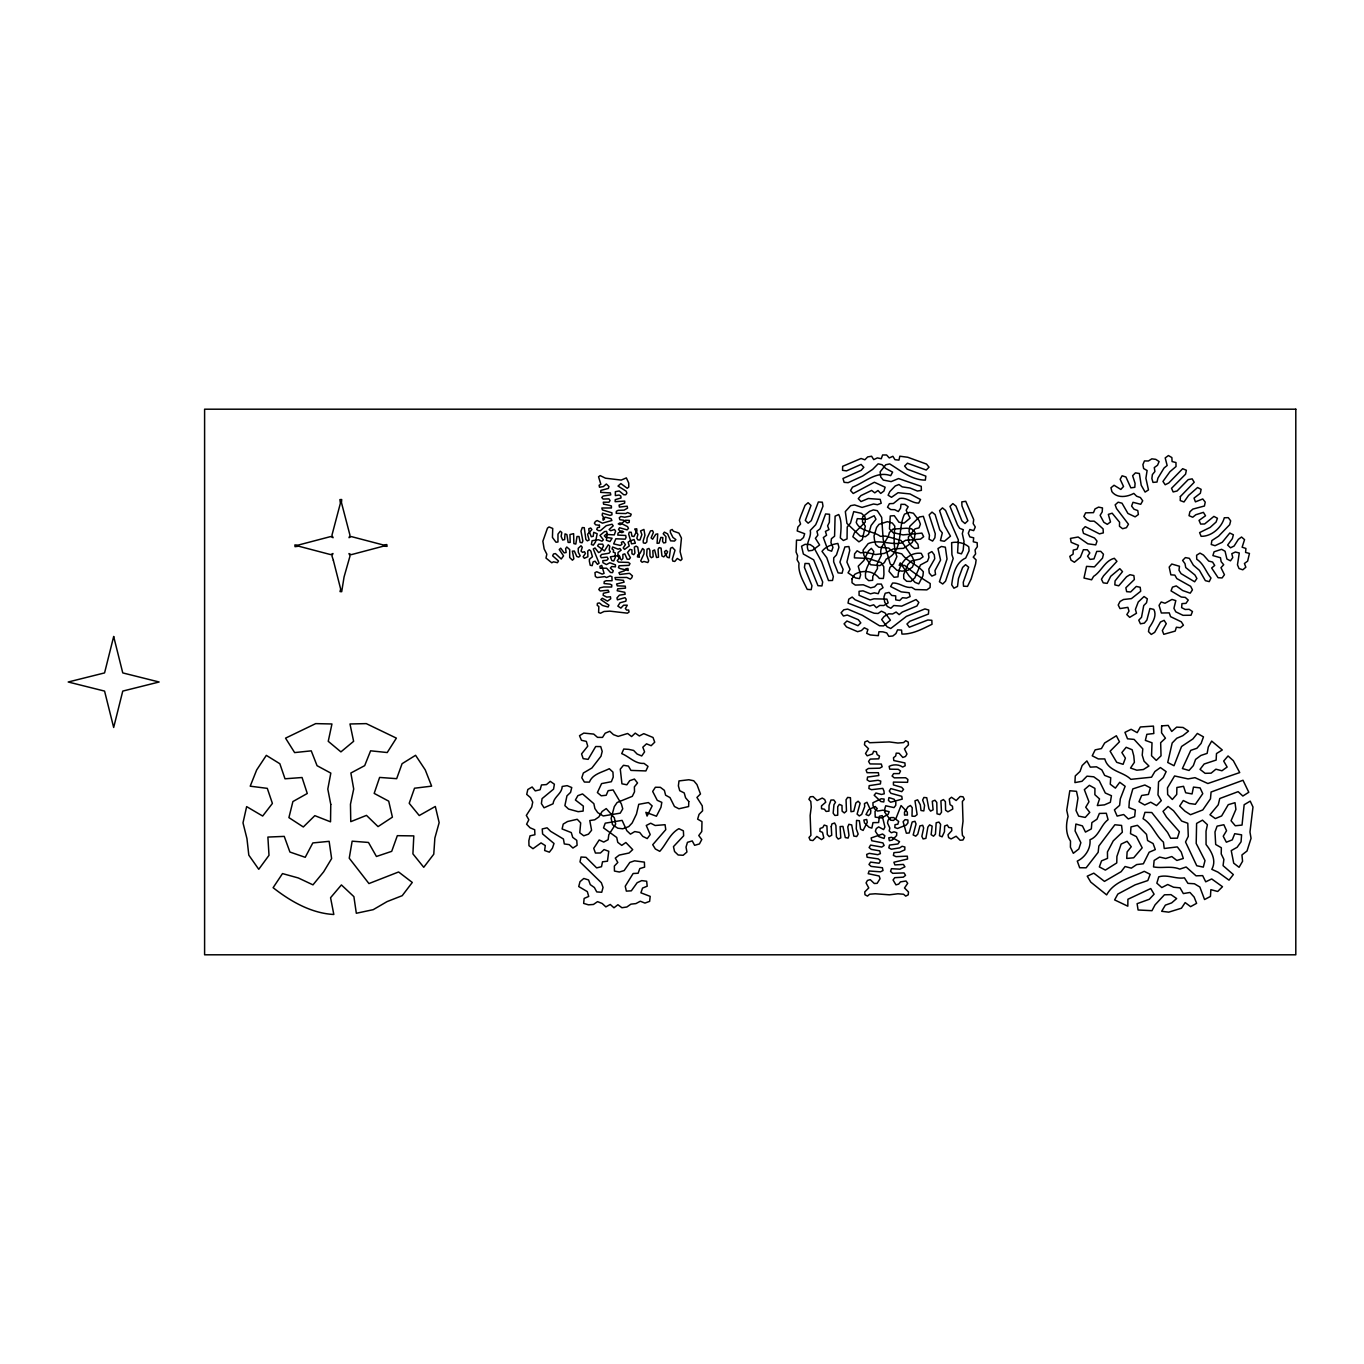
<?xml version="1.0" encoding="UTF-8"?>
<svg xmlns="http://www.w3.org/2000/svg" width="1364" height="1364" viewBox="0 0 1364 1364"><rect width="100%" height="100%" fill="white"/><g stroke="black" fill="none" stroke-linecap="round" stroke-linejoin="round"><path stroke-width="1.5" d="M599.444 525.293L599.444 527.288L597.466 527.612L596.733 529.471L598.387 530.613L600.382 530.681L606.264 525.686L612.061 524.236L613.22 525.856L609.111 529.522L610.697 530.749L614.465 529.488L615.607 531.125L614.277 534.893L605.804 534.432L604.354 535.864L605.787 537.297L612.095 538.251L609.981 541.542L606.383 540.297L607.133 533.307L606.554 531.38L604.576 531.585L599.972 535.37L603.365 539.752L601.967 541.184L598.489 539.752L592.112 540.69L591.396 544.492L593.289 545.174L595.522 541.934L597.159 533.716L593.715 532.318L593.238 536.274L591.294 536.734L588.924 530.749L588.822 528.738L590.68 528.004L591.908 529.59L587.543 534.262L589.163 539.991L587.355 540.843L585.872 539.496L584.269 527.697L582.275 527.578L580.996 531.142L582.871 540.928L582.104 542.77L580.126 542.395L579.001 536.512L577.006 536.495L575.83 544.048L573.869 543.622L573.613 533.665L569.964 534.535L570.152 542.429L568.14 542.412L566.895 534.586L565.02 533.887L564.628 539.564L562.684 540.042L561.133 536.41L561.798 532.471L560.263 531.193L557.978 534.125L557.961 542.002L555.983 542.224L552.437 537.416L552.727 528.448L549.027 526.93L547.458 528.158L542.872 541.235L544.151 548.908L546.828 554.193L545.992 558.064L551.772 562.769L553.528 561.815L557.433 562.684L558.49 560.979L552.659 555.83L553.477 554.006L555.421 553.562L561.218 559.001L563.554 555.881L559.24 549.556L560.689 548.175L564.167 552.863L566.145 552.539L565.634 548.652L566.793 547.015L569.709 549.59L569.692 557.484L572.437 560.195L573.869 558.814L572.369 551.158L574.363 551.056L576.819 556.495L578.711 557.16L580.194 555.813L578.319 552.301L578.217 548.345L580.979 545.753L582.258 547.288L581.064 551.073L582.564 552.403L584.44 551.704L585.446 553.426L583.144 556.683L584.321 558.302L587.867 556.734L587.748 551.022L589.299 549.76L590.834 551.039L592.419 556.768L589.367 559.342L589.384 561.337L590.22 565.259L592.181 565.668L593.152 561.832L595.062 561.201L597.466 564.355L599.069 563.162L593.289 548.925L595.028 547.936L598.591 552.573L600.365 551.67L603.519 545.941L602.615 544.151L598.643 544.185L597.62 545.907L604.423 550.954L608.259 544.799L609.759 546.112L609.162 549.948L610.288 551.602L609.06 553.187L601.626 554.449L600.331 555.966L601.268 557.74L607.168 557.109L608.173 558.848L606.809 560.297L602.837 560.655L602.922 562.65L606.434 564.577L609.793 562.752L615.42 564.832L615.437 566.844L611.652 566.554L610.373 568.072L613.271 570.749L612.521 572.607L610.526 572.505L606.588 568.191L600.194 568.259L599.921 566.282L601.729 565.412L604.082 573.374L602.223 574.108L596.767 571.772L594.96 572.624L595.369 576.495L597.057 577.586L604.729 576.631L606.52 577.518L610.117 575.949L611.942 576.75L612.061 580.74L606.11 580.757L604.252 581.524L604.082 583.519L610.015 584.15L611.805 585.02L611.669 587.014L603.775 586.98L599.87 587.85L598.813 589.538L600.194 590.987L608.122 590.22L608.992 592.01L603.382 593.289L603.161 595.284L606.741 597.091L610.441 596.767L610.731 598.745L607.543 601.132L602.291 598.25L600.859 599.631L608.924 605.156L608.122 606.997L602.462 605.463L599.376 602.922L597.415 603.348L597.21 605.343L598.83 606.503L598.608 612.487L600.467 613.237L604.03 611.481L609.827 611.123L627.44 613.169L629.06 611.993L628.634 610.032L626.639 610.1L625.377 608.549L627.287 605.173L623.621 605.207L620.893 608.105L617.858 606.128L620.023 602.769L625.82 601.217L626.212 599.256L624.985 597.671L617.432 599.836L616.954 597.892L619.392 595.181L625.155 594.261L624.78 592.3L617.193 590.748L617.739 588.822L625.513 588.14L625.275 586.145L617.278 585.855L616.596 583.98L624.115 582.206L623.416 580.348L615.539 579.478L614.994 577.552L626.758 577.449L630.321 579.103L631.788 577.739L632.419 575.847L629.52 573.323L619.785 574.466L618.932 572.658L624.422 570.8L625.957 568.754L627.969 568.464L628.241 570.493L620.245 568.6L618.472 567.68L619.086 565.77L629.043 565.361L629.998 563.605L628.395 562.411L618.523 562.104L617.227 560.587L620.074 557.245L619.171 555.472L610.39 556.802L611.822 560.536L613.766 561.013L615.352 557.33L615.147 552.812L613.271 552.147L613.612 550.169L612.044 548.908L612.641 546.998L618.062 549.163L619.955 548.55L621.149 550.169L618.131 552.403L617.892 554.398L618.284 556.921L621.541 559.956L622.888 558.473L622.888 554.483L624.797 553.852L627.184 559.24L629.179 559.291L630.407 557.723L627.508 552.522L629.998 549.402L631.941 549.828L631.958 553.818L633.766 554.671L634.925 553.034L634.328 547.152L636.05 546.129L637.755 547.169L639.426 557.245L637.431 556.87L637.823 554.875L639.955 553.46L642.597 548.481L644.098 549.811L643.996 553.801L640.705 560.86L642.137 562.258L643.979 561.457L647.815 562.548L648.684 560.74L646.689 555.114L647.048 549.146L648.923 548.447L649.878 550.221L650.014 556.205L651.361 557.688L653.151 556.785L652.81 550.8L654.618 549.931L656.544 557.518L658.505 557.16L658.079 549.317L659.136 547.629L661.08 548.123L661.949 556.035L663.757 556.887L666.843 553.562L667.627 551.721L666.161 550.374L664.558 551.567L665.035 553.511L667.337 557.296L669.264 557.808L670.577 548.209L672.384 547.373L675.027 550.203L672.333 559.138L672.793 561.081L674.771 561.457L677.311 558.456L680.653 560.536L682.068 559.104L680.107 551.687L681.454 538.098L678.931 533.119L673.304 531.125L672.179 529.471L670.355 530.306L670.355 532.301L672.946 537.45L675.862 539.581L674.515 541.065L670.611 540.843L667.576 533.87L664.37 532.148L663.211 533.784L665.939 536.7L665.683 542.531L663.722 542.957L662.563 541.32L662.853 537.569L660.858 537.433L659.068 543.145L657.073 543.315L657.738 533.887L655.777 534.245L652.623 539.206L651.105 537.893L653.407 532.386L652.486 530.613L650.509 530.886L647.133 538.064L646.809 542.002L645.325 543.332L643.365 542.889L643.16 540.911L644.95 535.251L643.927 529.437L640.551 530.954L641.898 534.62L639.938 540.008L637.943 539.922L636.835 538.269L637.892 534.415L634.703 529.027L636.732 528.789L636.937 530.818L633.919 536.529L631.941 536.171L631.242 532.267L629.23 532.216L628.685 534.142L631.532 543.827L635.351 543.179L634.055 539.547L629.759 541.065L628.088 542.156L629.247 545.975L624.61 549.402L623.212 547.97L625.411 544.645L623.195 541.542L621.37 542.378L621.967 544.287L620.33 545.447L613.681 543.895L615.863 538.78L625.155 539.172L626.093 537.399L625.65 535.455L617.773 535.114L618.028 533.119L621.848 530.869L623.587 531.858L621.762 532.676L618.523 529.471L619.563 527.766L627.099 529.863L628.463 528.38L627.559 526.606L620.023 522.872L618.301 523.878L620.126 524.68L625.513 520.23L629.35 520.383L629.179 522.361L627.269 522.958L623.706 520.213L619.87 519.718L619.273 517.808L620.791 516.513L624.695 517.212L630.509 516.052L631.208 514.194L627.593 512.54L625.871 513.546L616.204 513.29L616.358 511.295L618.131 510.358L624.098 510.119L627.559 508.141L627.15 506.197L619.409 507.084L619.068 505.106L624.695 503.111L624.712 501.099L615.13 501.662L615.249 499.667L621.012 497.962L620.791 495.967L619.034 495.03L615.369 495.592L615.352 491.688L619.256 490.955L623.808 494.791L625.803 494.774L626.894 493.103L626.195 491.228L618.028 486.044L620.876 483.572L627.235 488.295L628.77 487.016L628.719 483.009L626.366 477.912L621.2 480.077L605.497 478.201L600.16 475.61L598.557 476.786L600.842 484.254L599.12 485.277L599.495 487.238L603.382 486.59L606.349 483.998L608.975 486.539L608.361 488.431L600.893 490.392L600.689 492.387L610.373 492.898L610.765 494.859L603.144 496.036L601.797 497.519L603.093 499.053L608.958 498.883L610.083 500.537L609.009 502.225L603.297 502.191L603.587 504.168A70.348 70.348 0 0 1 609.469 505.396L611.379 505.976L611.43 507.971L601.831 508.005L602.394 509.914L611.924 512.796L611.942 514.791L610.032 515.387L602.513 513.188L602.155 515.166L604.627 518.866L603.127 520.196L602.956 518.201L605.309 517.195L611.055 518.678L611.89 520.502L602.445 523.162L597.193 520.537L595.42 521.491L594.397 523.213L595.608 524.799L599.444 525.293M831.239 826.669L831.716 835.211L829.227 836.609L827.3 834.512L826.925 825.97L824.214 825.067L822.782 827.539L820.071 828.46L819.849 831.29L822.492 832.347L823.822 837.888L821.52 839.593L816.848 836.422L812.944 840.565L810.131 840.122L809.005 837.496L810.898 835.365L810.148 815.553L811.239 807.096L810.796 801.435L808.92 799.287L810.267 796.764L813.115 796.576L817.138 800.532L822.27 798.059L824.708 799.543L825.749 802.202L821.469 805.902L821.554 808.767L824.368 809.176L826.107 811.444L828.954 811.137L829.056 805.442L830.949 800.054L833.796 799.969L835.501 802.271L833.967 804.675L833.165 813.183L834.87 815.467L837.718 815.212L837.718 806.721L839.354 804.368L841.98 805.476L842.117 811.154L844.333 812.944L846.481 811.068L846.055 799.816L847.624 797.428L850.454 797.718L850.966 811.699L853.796 811.273L855.859 802.987L858.109 801.231L860.138 803.243L857.104 814.103L859.303 815.945L861.707 814.41L864.725 806.448L864.452 803.601L866.993 802.288L870.829 810.676L870.556 813.524L868.629 815.621L865.987 814.547L868.612 809.722L875.211 806.516L877.223 808.528L875.023 811.461L875.228 817.121L881.536 817.957L888.1 814.376L889.158 811.699L882.968 810.165L877.564 811.068L874.631 808.869L873.011 805.595L872.943 802.731L881.263 798.741L884.145 799.065L883.787 801.947L880.905 801.555L874.171 795.246L875.927 793.013L881.451 794.462L884.23 793.814L883.957 790.967L882.764 788.375L871.494 789.705L868.902 788.511L869.175 785.664L880.428 783.925L880.752 781.095L878.024 780.276L869.533 781.367L867.112 779.867L867.572 777.054L878.825 775.519L878.382 772.706L867.078 772.706L866.055 770.046L868.425 768.461L879.661 768.188L882.15 766.79L881.314 764.062L870.01 763.925L868.578 761.453L870.198 759.1L878.757 758.827L879.524 756.082L877.103 754.565L876.404 751.786L873.591 751.257L872.585 753.917L867.197 755.809L865.526 753.508L868.51 748.683L864.452 744.744L864.844 741.914L867.487 740.84L869.635 742.732L889.447 741.948L897.904 743.039L903.565 742.596L905.713 740.703L908.236 742.05L908.424 744.897L904.468 748.921L906.992 754.036L905.508 756.474L902.832 757.463L899.081 753.269L896.216 753.15L895.705 755.963L893.454 757.719L893.829 760.549L904.895 762.919L905.167 765.767L902.644 767.062C898.893 764.317 893.232 764.164 889.14 766.363L889.72 769.16L898.228 769.33L900.53 771.018L899.268 773.576L893.608 773.61L892.09 776.031L894.29 777.855L905.628 777.753L907.895 779.475L907.554 782.322L893.42 782.083L893.437 784.931L901.638 787.284L903.548 789.415L901.757 791.632L890.811 788.58L889.277 790.984L890.931 793.302L901.774 796.32L902.201 799.134L890.607 802.254L888.424 800.412L888.953 797.616L894.187 799.253L895.875 802.492L895.739 805.34L894 807.607L885.73 805.766L884.878 808.477L884.639 812.126L890.607 820.19L893.522 820.446L896.182 817.923L901.058 805.544L907.316 812.143L907.418 815.041L904.52 815.092L904.485 812.194L907.947 806.874L910.436 805.476L912.226 807.71L912.005 816.183L914.852 816.32L917.137 814.598L914.971 800.821L917.631 799.816L920.308 804.862L921.007 810.489L923.82 810.915L924.57 805.323L922.627 800.02L923.905 797.463L926.753 797.718L928.901 808.818L930.589 811.12L933.112 809.79L932.294 801.282L934.954 800.242L936.778 802.441L937.034 813.831L939.796 814.547L941.501 812.262L940.904 800.89L943.428 799.577L945.388 801.64L945.593 810.199L947.929 811.819L952.771 809.04L952.447 806.192L950.06 804.624L949.276 799.065L951.492 797.258L956.147 800.498L960.171 796.508L963.018 796.747L964.297 799.287L962.387 801.418L963.018 821.247L961.978 829.721L962.404 835.365L964.297 837.513L962.95 840.036L960.103 840.224L956.13 836.234L951.1 838.945L948.611 837.581L947.997 834.785L951.816 830.642L951.595 827.795L948.747 827.471L947.298 825.015L944.621 826.004L944.468 831.699L942.098 836.831L939.455 835.723L940.614 824.385L938.944 822.083L936.181 822.765L935.448 834.103L933.522 836.2L931.135 834.649L932.158 826.141L929.6 824.862L927.878 827.13L925.9 838.349L923.104 838.928L921.859 836.354L923.65 827.999L922.712 825.305L919.916 825.885L917.767 834.154L915.738 836.166L913.164 834.938L916.045 823.941L914.954 821.298L912.175 821.981L909.208 832.944L906.361 833.216L903.104 821.708L905.099 819.662L907.93 820.037L907.947 822.884L906.156 825.101L897.512 828.477L894.818 827.539L895.023 824.691L897.836 824.197L898.688 821.469L893.642 817.565L890.709 817.582L888.117 820.173L887.521 823.004L889.84 828.136L889.175 830.898L891.357 832.756L894.051 831.835L896.779 832.688L896.625 835.535L892.192 840.071L889.345 840.684L888.765 837.837L891.613 837.291L899.558 841.69L897.887 843.992L889.533 845.066L888.834 847.845L891.34 849.226L899.729 847.879L902.098 846.277L904.861 847.01L904.809 849.857L899.66 852.159L893.966 852.619L893.403 855.416L895.995 856.643L907.316 856.166L907.554 859.013L893.897 862.236L894.886 864.912L903.394 864.418L904.946 866.805L899.95 869.158L891.442 868.697L890.556 871.408L892.67 873.318L904.076 872.926L905.526 875.381L903.309 877.171L894.767 877.683L893.062 879.968L895.943 884.844L898.688 884.111L900.462 881.877L906.003 880.991L907.691 883.292L904.503 887.981L908.492 891.971L908.236 894.818L905.713 896.131L903.565 894.238L897.904 893.778L889.447 894.818L875.296 893.778L869.635 894.204L867.487 896.097L864.964 894.75L864.759 891.903L868.749 887.93L866.055 882.9L867.47 880.428L870.215 879.644L874.307 883.497L877.154 883.343L880.036 878.723L879.166 876.012L868.203 873.693L869.107 870.982L880.479 871.818L883.019 870.522L882.406 867.743L871.085 866.396L868.987 864.469L870.573 862.099L879.047 863.242L880.547 860.803L878.399 858.928L867.112 857.24L866.669 854.427L869.294 853.335L877.751 854.682L880.394 853.625L879.729 850.863L871.289 849.38L869.107 847.556L870.556 845.1L881.741 847.061L884.128 845.492L882.917 842.901L871.749 840.736L871.153 837.939L882.542 834.001L884.81 835.74L884.025 838.485L878.876 836.644L875.364 831.239L876.319 828.545L878.655 826.908L883.599 829.585L884.912 827.044L882.184 815.621L879.422 816.252L878.621 822.543L872.977 822.628L871.852 828.084L869.107 827.3L864.503 822.918L863.855 820.088L866.686 819.474L867.282 822.322L863.088 830.437L860.548 829.142L859.371 820.736L856.541 820.378L856.268 828.818L858.178 834.103L856.66 836.524L853.83 836.081L851.682 824.93L848.902 824.299L847.777 826.908L848.988 835.382L848.084 838.093L845.288 837.564L842.935 826.413L840.088 826.567L840.787 837.854L838.195 839.048L836.405 836.831L835.91 825.527L834.615 822.986L831.921 823.907L831.239 826.669M852.04 578.796L852.023 582.803L855.313 585.088L863.276 584.798L870.658 587.833L874.546 586.878L877.359 584.031L881.332 584.099L883.019 587.713L879.712 589.964L878.246 593.681L874.324 592.846L870.454 593.834L863.037 590.851L859.064 591.311L859.081 595.318L870.13 599.955L873.966 598.83L886.907 599.12L888.152 602.905L883.753 605.531L879.746 605.446L876.455 607.713L873.693 604.815L869.857 605.957L855.109 599.768L852.176 597.057L848.783 599.171L848.033 603.093L874.119 613.22L878.109 613.476L881.4 611.174L885.014 612.896L890.419 620.177L883.497 625.906L879.49 625.752L862.406 615.334L847.675 609.077L843.753 609.81L841.077 612.794L843.429 616.017L847.3 615.045L858.348 619.733L860.803 622.888L857.956 625.701L846.925 621.012L844.077 623.825L846.567 626.963L857.598 631.685L861.434 630.56L864.299 627.781L867.896 629.52L866.72 633.339L870.351 634.993L878.297 635.675L878.928 631.72L882.917 631.856L886.753 632.947L888.834 636.357L892.806 635.999L895.943 633.527L897.563 629.878L901.553 630.083L901.928 634.055C912.686 634.362 922.541 628.855 932.004 624.286L931.834 620.296L927.844 620.006L909.311 627.218L906.958 623.996L909.873 621.251L928.441 614.039L928.748 610.049L924.911 608.924L906.429 616.375L890.743 628.497L887.094 626.809L881.673 619.546L884.196 616.443L888.595 613.817L892.602 613.971L896.097 612.044L899.149 614.635L902.235 612.095L916.949 605.974L918.842 602.445L916.062 599.563L901.689 606.128L893.761 605.531L890.845 608.259L887.282 606.451L884.673 602.053L883.94 597.006L885.219 593.238L889.106 592.419L891.715 595.454L895.688 595.88L895.739 599.87L899.677 600.518L902.491 597.705L906.463 598.131L910.129 596.562L909.106 592.743L901.178 591.874L890.624 586.537L892.567 583.042C899.507 582.513 904.69 588.327 911.766 587.373L915.142 589.538L926.855 589.879L930.095 587.526L930.214 583.519C921.297 578.08 912.618 572.096 904.605 565.412L899.183 565.344L900.257 562.855L909.038 575.898L915.039 582.377L918.756 583.86L922.951 575.761L923.343 571.755C917.375 564.543 907.367 561.9 901.757 553.869L892.329 551.448L888.748 548.072L878.757 547.203L875.722 544.662L874.46 539.82L874.017 535.95L876.592 527.442L878.996 524.339L887.401 521.662L892.312 523.043L894.818 526.129C894.085 536.563 893.13 546.487 896.881 556.614L893.625 563.997L889.925 567.458L888.987 571.346L894.051 577.279L898.006 576.836C898.365 564.594 907.947 551.738 921.212 553.324L923.07 556.836L919.813 559.104L911.152 561.03L907.81 564.645L903.684 574.534L903.735 578.558L906.685 581.286L910.811 581.456L914.818 577.876L920.444 564.986L927.486 561.218L928.952 557.484L928.373 553.528L931.868 551.585L934.255 554.79L934.749 558.763L928.833 569.078L929.259 573.051L931.868 576.085L935.551 574.534L934.971 570.578L940.563 560.11L937.989 548.533L941.416 546.47L945.354 547.203L947.025 559.018L939.421 581.729L942.712 583.997L945.542 581.166L953.197 558.473L951.919 554.688L951.629 542.684C957.392 541.389 964.246 542.991 968.764 546.793L969.105 550.783L965.695 558.047C955.653 562.292 952.771 575.199 951.714 584.832L953.913 588.191L957.511 586.435L958.466 578.626L962.643 567.407L965.541 564.662L968.645 567.185L963.274 582.189L963.513 586.196L967.502 586.401L971.015 579.206L975.601 563.878L976.113 559.905L973.231 557.143L975.618 553.937L975.055 549.982L977.34 546.691L977.17 542.702L973.265 541.781L973.691 537.808L969.804 536.904L968.287 533.205L969.855 529.522L973.691 530.63L975.277 526.964L973.163 523.571L973.708 519.599L965.746 501.304L961.791 501.884L961.961 505.891L967.877 520.741L964.996 523.52L961.944 520.946L955.976 506.112L952.856 503.606L949.992 506.402L957.494 524.918L959.659 528.277L963.359 529.761L962.302 533.631L964.024 541.303L963.154 550.255L961.432 553.852L957.579 552.812L958.312 539.837L945.559 510.426L942.473 507.885L939.591 510.648L944.621 525.754L950.469 536.171L944.365 541.286L940.444 540.553L942.319 532.898L939.762 529.829L935.124 514.62L932.004 512.097L929.14 514.893L935.278 533.801L934.869 537.774L932.601 541.082L929.072 539.206L929.447 535.234L923.343 516.325L919.404 517.007L909.839 526.248L909.004 531.466L911.493 536.802L917.921 544.202L918.552 548.055L914.562 548.55L911.51 546.129L908.68 542.002L908.356 537.007L915.125 528.823L918.995 527.885L920.393 524.151L918.995 520.434L913.403 513.222L909.447 512.387L904.537 514.126C897.444 528.175 904.008 551.533 886.259 559.052L884.298 562.718L879.882 565.634L870.624 564.73L863.958 555.54L863.071 550.186L868.169 543.639C879.047 538.968 890.232 545.225 901.416 543.025L905.526 540.314L920.512 539.121L923.667 536.683L921.859 533.119L903.002 534.893L892.994 532.608L889.447 528.891L890.266 515.984L894.255 515.66L898.927 522.224L904.059 523.145L910.078 518.167L906.156 510.255L908.151 506.743L904.963 504.407L901.007 504.305L900.53 508.243L898.33 511.517L894.733 509.71L890.743 509.573L887.521 507.22L889.396 503.674L893.386 503.504L899.592 498.508C906.736 497.007 911.851 503.299 918.688 503.077L920.547 499.531L910.01 493.938L898.075 492.711L891.51 497.297L888.117 495.217L889.822 491.586L895.261 485.942L898.978 484.527L902.201 486.863L910.044 488.039L917.461 491.04L921.399 490.358L921.246 486.351L898.552 478.559L891.135 481.611L883.292 480.06L880.735 476.974L880.138 471.876L885.748 464.766L889.669 463.913C900.803 470.614 911.544 480.094 925.355 480.111L925.832 476.138L907.162 469.148L904.622 466.062L907.435 463.214L926.224 470.017L929.02 467.17L926.514 464.067L907.742 457.264L899.831 456.207L898.944 460.111L894.972 459.702L892.891 456.292L889.26 457.946L886.583 454.979L882.593 454.979L881.263 458.747L877.359 457.895L873.744 459.617L871.596 456.241L867.657 456.923L864.861 459.77L861.059 458.492L842.679 466.317L842.526 470.324L846.481 470.887L861.093 464.425L863.821 467.341L861.161 470.324L842.969 478.508L844.128 482.344L848.118 482.686L862.662 476.019L872.636 469.404L878.126 463.828L882.048 464.698L885.611 468.381L892.602 472.132L890.692 475.661C876.506 470.563 865.032 482.344 852.568 487.101L850.522 490.529L853.216 493.478L874.375 482.259L885.134 487.221L883.906 491.04L880.718 493.427L877.99 490.511L874.784 492.864L871.647 490.443L860.889 495.609L858.28 498.644L861.008 501.56L868.288 498.508L880.189 499.377L881.212 503.231L877.495 504.697L873.557 503.998L862.065 507.425L854.563 504.936L850.642 505.669L845.322 511.585L846.942 523.418L860.19 536.018L865.373 536.683L868.612 534.211L871.085 525.498L875.978 519.258L874.171 515.745L866.958 519.292L857.291 518.644L856.234 522.446C860.394 532.011 872.943 530.647 880.428 536.359L885.628 536.103L900.939 540.434L912.482 557.228L914.443 562.156L912.414 567.066L908.032 570.237L902.098 571.175L896.915 570.237L890.198 563.861L883.19 539.598L881.656 517.348L877.291 510.682L873.352 509.914L869.618 511.347L862.628 516.837L862.508 522.003L865.339 526.163L862.287 539.615L858.945 541.849L852.858 536.785L854.324 533.034L865.288 522.088L865.049 516.956L861.519 513.376L853.728 511.602L850.488 523.094L847.215 527.016L847.044 538.899L843.378 540.485L840.326 537.893C840.872 530.204 842.287 521.713 838.724 514.518L835.092 516.189L834.58 536.205L831.443 538.678L830.932 542.65L832.961 547.39L831.631 551.226L827.812 549.845L823.345 537.569L826.584 535.234L825.425 531.414L828.988 529.607L827.624 525.856L829.363 522.259L829.534 514.279L825.595 513.955L820.054 528.823L816.917 531.295L817.871 535.165L815.399 538.303L819.611 544.986L812.433 550.357L808.46 550.868C804.658 543.742 811.938 537.518 810.233 530.46L815.689 524.731L817.292 521.065L822.986 506.129L822.339 502.191L818.349 501.986L811.273 520.69L808.153 523.196L805.306 520.417L811 505.464L808.102 502.702L805.067 505.311L800.634 516.479L799.355 520.264L800.583 524.066L797.906 527.016L797.207 530.954L804.675 533.733L803.481 537.552L800.515 540.212L796.508 540.127L796.082 552.079L797.633 555.762L797.053 559.717L799.031 563.196C797.718 572.437 803.379 581.217 807.215 589.384L811.205 589.657L811.955 585.736L804.419 567.407L805.016 563.451L809.005 563.571L817.957 585.685L821.946 585.923L822.68 582.002L813.66 559.837L803.362 554.023L801.555 546.231L805.067 544.321L810.182 544.594L813.473 546.862L821.657 561.832L828.511 580.57L832.5 580.467L833.336 576.563L826.789 557.757L821.998 551.363C825.629 546.487 832.057 544.389 837.871 543.435L838.945 547.288L836.473 554.892L833.745 557.825L833.66 561.815L838.076 572.88L842.048 573.255L843.105 569.385L839.917 562.121L844.896 546.93L848.885 546.538L849.738 550.442L846.908 562.07L850.079 569.368L848.033 572.812L855.552 577.944L859.491 578.626L860.65 574.807L858.212 566.196L863.804 560.57L868.442 551.056L871.357 548.345L873.778 551.499C872.142 561.32 863.872 567.509 865.697 577.978L868.68 580.655L872.653 580.331L872.807 576.324L877.478 568.583L877.257 563.571L881.263 555.404C878.28 546.06 888.1 540.945 889.362 532.574L893.011 529.096L906.787 528.226L911.664 528.84L915.108 532.386L914.579 537.399L912.158 542.565L903.445 548.345L893.454 548.874L884.247 553.409L875.5 554.534L865.56 552.301L860.565 552.846L857.138 550.783L854.597 553.852L854.393 557.859L867.896 558.405L881.025 562.548L883.77 566.725L883.94 574.551L883.343 578.489L879.337 578.387C873.523 570.663 862.594 569.589 854.682 574.414L852.04 578.796M1161.616 725.87L1161.565 732.826L1165.453 738.197L1160.662 742.698L1161.037 755.809L1156.28 760.396L1151.54 755.724L1152.017 742.783L1145.368 740.396L1146.851 734.326L1153.825 733.525L1153.45 726.091L1140.338 726.978L1137.201 732.656L1131.114 729.28L1124.942 732.366L1127.516 738.794L1134.115 739.407L1142.81 748.887L1142.214 755.144L1144.072 761.197L1148.948 766.022L1143.356 769.535L1136.809 770.2L1130.534 768.034L1134.388 762.323L1133.791 755.912L1132.154 749.74L1126.17 747.302L1121.873 752.553L1125.402 758.128L1123.101 764.317L1116.724 762.323L1110.108 751.223L1119.469 741.794L1116.366 735.759L1104.652 742.988L1101.43 748.58L1095.156 749.859L1092.24 755.809L1098.31 758.93L1104.789 758.93C1108.25 771.649 1123.066 771.461 1130.858 779.338L1151.557 777.19L1154.899 771.513L1160.406 767.557L1166.152 771.632L1163.27 777.633L1158.548 781.896L1157.985 794.871L1161.293 800.651L1156.553 805.578L1150.705 802.202L1144.703 804.982L1138.991 801.708L1141.668 795.468L1148.42 794.428L1150.398 787.846L1144.839 784.999L1132.819 788.904L1129.341 801.197L1128.915 807.59L1135.342 810.08L1134.643 816.61L1128.318 818.963L1123.663 814.53L1117.133 816.098L1114.422 809.875L1119.605 805.374L1120.304 798.844L1125.147 786.295L1119.742 782.271L1115.394 788.119L1110.262 784.232L1110.739 777.736L1104.652 775.4L1101.805 769.876L1096.486 766.824L1090.296 767.131L1086.903 760.924L1082.146 765.545L1080.032 771.444L1075.275 775.928L1074.917 782.595L1081.976 781.299L1086.989 776.167L1093.723 776.798L1099.265 780.788L1105.3 793.013L1111.438 795.706L1110.347 802.288L1104.465 804.862L1097.304 805.561L1099.52 798.929L1094.866 794.683L1094.934 788.409L1089.393 785.323L1084.346 789.671L1088.966 801.776L1085.727 807.249L1089.768 812.398L1085.25 817.445L1078.634 816.115L1076.026 810.489L1077.969 798.145L1076.503 791.325L1069.802 790.745L1066.733 810.267L1068.08 816.49C1065.778 824.419 1065.642 834.069 1070.501 841.059L1070.416 847.215L1073.332 853.301L1078.822 848.971L1080.868 842.713L1075.088 830.949L1075.889 824.044L1082.419 825.885L1085.471 832.074L1091.336 828.92L1091.865 822.611L1096.98 819.218L1099.384 813.438L1106.306 813.268L1108.08 819.679C1100.595 825.203 1099.145 836.234 1089.989 839.747C1090.944 848.578 1085.164 857.359 1077.287 861.11L1079.674 867.743L1086.136 867.811L1098.156 852.312L1098.855 846.021L1114.865 824.76L1121.583 825.425L1122.35 832.211L1113.246 840.889L1107.449 851.903L1107.517 858.382L1101.549 860.855L1099.35 866.907L1105.369 870.113L1116.758 862.935L1116.911 856.439L1121.157 844.094L1127.09 841.298L1131.25 846.72L1127.124 851.92L1126.715 858.45L1133.689 857.786L1142.179 847.828L1136.365 836.609L1130.5 833.66L1130.995 826.925L1137.457 825.322L1146.51 834.325L1147.584 840.531L1153.091 843.549L1155.308 849.584L1149.153 852.227L1143.356 863.787L1136.689 864.571L1131.336 868.152L1125.078 866.532L1121.14 871.681L1104.465 881.383L1093.809 873.165L1087.244 876.182L1090.774 882.116L1106.647 894.886C1114.149 880.991 1131.097 877.853 1144.226 871.323L1150.176 874.324L1147.823 880.547L1135.087 884.861L1117.849 894.051L1114.627 899.916L1127.823 906.19L1127.909 899.268L1150.739 888.561L1154.097 894.187L1149.323 899.268L1137.099 903.684L1138.088 909.993L1151.966 910.692L1155.052 904.861L1164.447 894.801L1171.011 894.648L1176.638 898.569L1171.642 902.9L1165.368 905.133L1161.668 911.288L1168.709 912.158L1181.446 908.202L1185.163 902.593L1190.619 906.651L1196.62 903.326L1194.131 897.069L1189.971 892.465L1183.338 893.573L1180.013 887.845L1173.586 887.231L1167.737 884.503L1161.804 887.555L1156.842 883.173L1158.752 876.83C1167.669 874.222 1175.734 879.269 1184.412 877.853L1187.925 883.361L1194.404 883.753L1199.86 887.026L1204.548 899.524L1210.448 896.455L1210.874 889.669L1217.694 891.476L1222.485 886.702L1211.692 878.945L1205.725 881.809L1202.656 875.62L1196.04 875.824L1186.151 866.993L1179.809 869.107C1170.943 865.56 1162.35 868.612 1153.518 866.907L1154.132 860.462L1159.605 857.069L1165.726 858.485L1171.795 856.541L1176.859 860.462L1183.304 858.485L1181.241 852.057L1177.32 846.908L1164.242 848.493L1163.424 842.1C1155.444 835.399 1152.444 824.248 1143.083 818.707L1144.959 812.347L1151.762 812.518L1167.601 832.483L1170.687 838.263L1177.388 838.178L1179.383 831.716L1166.51 817.087L1163.015 811.358L1168.078 806.482L1173.5 810.71L1181.684 821.06L1187.788 823.276L1188.283 836.303L1185.521 841.98L1196.757 865.748L1203.304 867.112L1205.009 860.616L1196.194 843.446L1196.603 823.413L1202.502 820.156L1207.413 824.691L1206.032 831.153L1206.066 844.555C1211.59 851.545 1216.688 860.548 1211.812 869.328L1217.95 872.125L1229.015 880.155L1233.346 874.563L1223.065 865.646L1223.883 859.388L1221.223 853.932L1221.343 847.743L1215.682 844.487L1214.983 831.955L1217.097 826.141L1223.849 824.743L1226.56 830.693L1223.218 836.234L1226.355 842.202L1232.272 839.866L1234.727 833.694L1241.598 834.836L1241.052 841.827L1237.114 847.3L1231.232 850.607L1233.721 863.173L1239.075 867.299L1242.57 861.281L1241.939 854.938L1247.003 851.017L1251.044 838.331L1249.97 832.057L1252.987 807.028L1250.225 801.128L1244.156 804.726L1242.041 825.067L1235.307 825.783L1231.061 820.753L1235.92 809.381L1235 802.697L1228.248 804.675L1221.633 815.945L1215.341 818.588L1209.97 814.768L1218.24 804.828L1219.774 798.52L1238.12 791.666L1242.86 796.03L1248.793 792.262L1242.996 780.259L1211.079 792.024L1210.465 798.827L1202.775 809.943L1190.482 814.717L1184.924 811.137L1179.672 806.039L1183.27 800.532L1189.306 803.481L1195.358 804.3L1202.775 793.643L1200.081 787.898L1193.466 787.096L1192.068 793.933L1185.691 792.774L1183.543 786.312L1176.893 787.488L1176.723 794.428L1172.341 799.475L1167.652 794.513L1167.482 787.846L1174.574 775.963L1188.078 778.912L1195 777.668L1207.856 783.516L1239.723 772.57L1233.329 760.686L1228.043 755.963L1223.679 761.078L1227.14 767.045L1221.939 770.762L1215.887 769.194L1211.13 773.166L1205.094 773.32L1200.03 769.347L1204.156 764.011L1216.142 760.072L1216.483 753.559L1222.28 749.978L1211.675 741.095L1208.299 747.029L1207.14 753.371L1200.866 755.468L1195.58 759.407L1193.347 765.613L1189.033 770.455L1182.4 768.563L1190.772 750.353L1196.893 748.273L1201.104 743.431L1203.474 736.867L1197.353 733.44L1192.903 738.947L1181.582 746.466L1174.012 765.733L1167.737 762.476L1172.188 742.988L1176.774 738.265L1182.827 735.69L1188.521 731.121L1183.031 727.472L1176.672 727.131L1171.727 731.445L1168.181 725.409L1161.616 725.87M333.379 560.451L340.659 589.06L340.028 591.601L341.699 591.686L344.069 576.955L350.054 555.898L348.979 553.562L351.23 554.671L383.318 546.197L387.069 546.333L386.813 544.577L383.284 544.969L351.298 536.581L349.014 537.672L350.019 535.404L341.477 502.685L341.699 499.531L339.909 499.599L340.386 503.248L331.912 535.336L333.106 537.706L330.685 536.563L298.068 545.123L294.88 544.935L295.016 546.657L298.699 546.214L330.702 554.619L332.969 553.528L331.912 555.779L333.379 560.451M330.77 804.402L330.531 821.827L314.828 815.655L303.32 826.976L288.912 817.616L292.902 801.555L307.275 793.49L302.058 777.514L285.008 778.793L279.842 763.738L266.321 755.366L256.654 769.995L250.209 786.193L267.293 788.358L272.408 803.43L262.672 816.047L246.645 806.618L242.997 822.867L246.952 838.621L248.811 855.143L258.751 869.294L268.998 855.313L267.89 837.07L284.241 836.388L289.918 852.04L305.229 857.308L312.816 842.935L329.133 841.332L331.623 858.587L323.626 871.869L312.97 884.861L298.29 877.956L282.501 873.591L273.107 887.691C290.481 901.331 311.384 913.351 333.822 914.477L330.565 897.717L341.409 884.929L353.89 896.642L356.328 913.266L373.207 909.669L387.103 901.587L402.21 895.671L412.286 882.44L398.595 871.971L368.945 883.565L349.235 858.212L352.151 841.179L368.485 842.458L376.43 856.473L391.707 851.341L397.333 835.672L413.803 835.893L412.917 853.864L423.744 867.299L433.769 854.205L434.86 838.076L439.157 822.628L435.321 806.465L419.242 815.536L409.2 803.294L414.52 788.222L431.621 786.141L425.261 769.91L415.577 755.298L402.073 763.704L396.668 778.673L379.618 777.429L374.179 793.388L388.706 801.162L392.406 817.155L378.05 826.601L366.473 815.382L350.77 821.657L350.463 804.249L353.702 789.006L350.872 773.013L364.682 765.647L370.599 750.814L387.223 752.536L396.378 738.129L366.268 723.619L349.985 723.977L353.617 741.317L340.915 751.888L328.247 741.317L331.946 723.977L315.698 723.619L285.553 738.146L294.624 752.587L311.248 750.848L317.062 765.698L330.821 773.115L327.803 789.074L330.77 804.402M1180.354 496.564L1180.235 500.554L1183.986 501.969L1188.573 495.439L1197.558 487.528L1201.121 489.335L1200.354 493.257L1194.029 498.099L1195.427 501.85L1202.758 498.968L1205.23 502.105L1204.429 506.01L1192.869 509.096L1189.902 511.773L1189.033 515.677L1192.716 517.246L1195.836 514.74L1203.406 512.37L1205.52 515.763L1199.041 520.4L1200.644 524.066L1204.634 523.981L1213.892 516.393L1217.421 518.269L1216.091 522.037L1210.175 527.391L1199.604 532.608L1201.121 536.308C1211.556 536.581 1221.684 527.561 1224.309 517.757L1228.299 517.655L1230.669 520.86L1229.663 524.731L1218.546 536.205L1211.863 540.553L1211.249 544.509L1215.051 545.702L1222.246 542.292L1229.799 533.017L1233.38 534.79L1232.357 538.644L1227.617 545.071L1230.533 547.799L1234.113 546.026L1238.324 539.394L1241.53 537.024L1244.548 539.65L1242.127 547.203L1245.912 548.464L1245.588 552.437L1249.458 553.443L1247.634 561.116L1244.428 563.485L1245.844 567.219L1242.792 569.811L1239.024 568.515L1237.472 564.832L1239.279 553L1235.409 552.011L1231.794 553.682L1232.766 557.552L1230.464 560.826L1226.901 559.018L1225.077 551.244L1221.581 549.3L1214.079 551.789L1212.886 555.591L1220.473 557.74L1221.155 561.678L1223.696 564.747L1220.968 567.663L1224.446 574.721L1222.093 577.944L1218.103 577.722L1211.658 568.004L1214.71 565.446L1212.596 562.053L1208.726 561.064L1203.474 555.063L1199.996 553.102L1196.603 555.233L1196.739 559.223C1203.866 563.861 1205.895 571.874 1210.976 578.029L1209.237 581.627L1205.367 580.655L1199.416 570.34L1193.347 565.19L1189.34 558.319L1185.401 557.586L1182.605 560.433L1184.992 563.639L1185.742 567.56L1194.949 575.011L1196.893 578.489L1194.625 581.78L1181.071 573.647L1178.99 570.237L1179.468 566.265L1171.795 564.031L1169.187 567.049L1170.858 574.824L1174.847 575.114L1176.825 578.575L1190.636 586.315L1192.46 589.862L1190.226 593.169L1182.707 590.544L1176.262 585.906L1172.46 587.151L1171.045 590.885L1181.326 597.04L1185.299 597.398L1188.249 600.092L1185.964 603.365L1181.974 603.621L1181.616 607.611L1185.146 609.469L1189.135 609.316L1192.46 611.532L1190.994 615.249L1183.014 615.317L1175.819 611.839L1173.927 608.327L1175.802 600.62L1171.983 599.444L1165.009 603.246L1161.207 601.984L1159.059 605.36L1161.344 612.999L1169.238 612.879L1170.551 616.647L1181.309 621.813L1183.423 625.189L1180.337 627.73L1176.365 627.252L1175.205 631.089L1163.799 634.311L1162.333 630.594L1166.271 623.706L1164.106 620.347L1160.474 622.018L1154.677 632.35L1151.267 634.431L1148.471 631.583L1149.204 627.645C1152.648 622.513 1157.149 615.676 1153.825 609.418L1149.937 608.497L1146.902 620.023L1144.362 623.109L1140.44 623.808L1138.77 620.194L1141.515 617.295L1143.731 605.565L1146.544 602.735L1147.312 598.813L1144.038 596.528L1138.241 602.001L1135.411 609.401L1136.485 613.254L1129.699 617.363L1126.834 614.567L1128.983 611.191L1127.892 607.355L1119.997 608.583L1118.207 605.019L1120.049 601.473L1123.527 599.495L1131.421 598.626L1140.696 591.277L1140.202 587.304L1136.297 586.435L1130.637 591.976L1126.647 591.669L1125.846 587.765L1134.371 579.529L1133.859 575.557L1129.955 574.704L1126.545 576.784L1118.736 585.821L1114.848 584.9L1115.07 580.911L1122.504 571.618L1119.81 568.669L1110.739 576.273L1107.159 583.383L1103.203 582.837L1101.447 579.257L1103.544 575.847L1116.946 561.32L1114.32 558.302C1104.652 560.792 1101.447 571.516 1093.604 576.358L1091.609 579.802L1083.988 578.046L1086.545 566.367L1094.422 566.878L1102.521 558.132L1103.459 554.244L1100.731 551.329L1096.741 551.414L1093.979 558.916L1090.024 559.393L1087.568 556.239L1089.819 552.932L1087.364 549.777L1083.374 549.726L1080.424 557.16L1074.406 562.258L1071.013 560.161L1069.802 556.341L1073.11 554.108L1073.229 550.118L1077.1 549.129L1078.481 545.378L1071.166 542.326L1070.45 538.405L1078.14 537.007L1087.841 543.793L1095.752 544.901L1097.031 541.116L1094.542 538.013L1083.493 533.392L1082.47 529.539L1085.233 526.64L1099.469 533.87L1103.323 532.881L1103.084 528.891L1097.253 523.606L1094.099 521.15L1090.109 521.167L1086.511 519.428L1083.851 516.444L1085.625 512.847L1093.485 512.642L1095.019 508.942L1098.566 507.118L1102.487 507.937L1102.197 511.926L1100.117 515.319L1103.851 522.293L1107.295 524.339L1110.501 521.969L1108.335 514.381L1112.154 513.205L1119.588 522.259L1119.452 526.248L1122.589 528.721L1126.442 527.68L1128.471 524.236L1116.536 508.584L1115.155 504.851L1118.139 502.191L1122.009 503.197L1127.926 513.444L1135.138 516.854L1138.377 514.518L1137.781 510.562L1134.03 509.232L1131.591 506.061L1132.99 502.31L1140.73 504.288L1142.708 500.81L1140.406 497.553L1136.638 496.223L1133.808 493.41C1127.073 497.059 1117.133 498.559 1111.899 491.671L1110.961 487.783L1114.047 485.26L1120.833 489.437L1123.527 486.488L1120.151 479.258L1122.112 475.797L1125.931 477.008L1130.858 487.852L1134.814 487.306L1135.07 483.316L1132.631 475.712L1135.428 472.865L1139.366 473.496L1141.225 485.277L1145.112 492.08L1148.471 489.915L1145.896 478.235L1147.107 470.512L1143.629 468.551L1142.896 464.613L1144.447 460.947L1148.454 460.964L1151.83 458.833L1155.785 459.361L1159.11 461.578L1157.524 465.243L1154.285 467.579L1154.916 471.518L1152.375 474.604L1151.881 478.559L1153.006 482.396L1156.996 482.055L1157.9 478.167L1164.055 468.005L1167.158 465.499L1165.197 457.929L1168.419 455.559L1171.881 457.571L1172.085 461.561L1175.956 462.532L1176.024 466.522L1169.937 471.705L1162.963 481.441L1165.18 484.749L1168.76 482.992L1182.673 468.704L1186.356 470.256L1185.572 474.178L1171.523 488.312L1173.159 491.944L1177.047 491.006L1188.215 479.617L1192.136 478.849L1194.216 482.276L1180.354 496.564M688.786 801.555L688.615 806.55L678.914 808.784L674.464 806.516L669.997 797.599L665.615 795.195L664.37 790.353L660.381 787.335L655.385 787.25L652.674 791.444L657.26 800.327L661.813 802.373L660.977 807.3L656.442 816.218L645.871 812.313L647.082 816.064L652.163 805.902L648.446 802.561L638.744 804.334L636.459 814.069L632.163 822.969L628.736 826.601L622.717 828.801L617.756 828.187L612.504 824.708L611.14 818.366L614.294 806.618L617.142 802.509L632.299 796.32L634.516 791.836L634.379 786.84L637.534 782.97L634.431 779.049L629.708 780.685L626.86 784.794L621.95 783.806L620.279 769.143L623.467 765.289L628.412 766.091L630.935 770.404L645.888 770.933L648.019 766.398L644.03 763.397C635.283 764.079 629.333 756.679 621.728 753.61L623.757 749.041L628.753 749.365L633.629 750.439L637.107 754.036L641.711 755.963L644.592 751.871L642.819 747.199L646.519 743.84L651.157 745.699L654.72 742.187L653.015 737.481L643.774 733.662L639.341 735.963L635.232 733.116L631.6 736.543L627.645 733.491L618.165 736.389L613.476 734.65L609.793 731.257L605.19 733.201L602.513 737.413L597.517 737.361L593.732 734.088L583.792 733.099L579.512 735.69L581.456 740.294L586.332 741.385L587.748 746.176L581.558 753.917L583.178 758.657L588.123 759.356L595.71 746.517L600.706 746.602L602.206 751.376L600.995 756.219L591.908 768L583.349 773.013L581.797 777.77L584.372 782.049L589.384 782.118C592.607 773.934 602.24 772.331 609.265 768.716L612.947 772.092L613.22 777.088L611.362 781.725L601.575 783.601L597.398 792.569L601.234 795.792L606.196 795.28L608.156 790.677L613.101 789.927L621.404 804.027L622.751 808.835L620.228 813.166L603.246 815.962L597.756 812.654L594.892 808.562L593.852 803.669L582.547 793.933L577.859 795.655L575.42 800.02L583.349 806.09L583.127 811.086L578.166 811.682L568.549 809.057L564.884 805.647L566.947 795.86L570.561 792.399L571.755 787.539L567.134 785.647L562.207 786.465C562.019 793.763 553.784 796.764 553.068 803.771L544.066 807.795L541.389 803.584L542.071 798.622L553.562 789.142L554.381 784.215L550.289 781.35L546.47 784.573L541.474 784.948L540.127 789.756L535.268 790.881L532.131 786.994L527.817 789.5L526.709 794.377L530.494 797.633L532.727 802.117L531.721 807.011L526.333 815.416L528.84 819.73L526.606 824.214L530.084 827.795L534.688 829.738L534.91 834.734L530.033 835.842L528.857 840.701L528.976 845.697L532.983 848.698L541.048 842.901L545.276 845.561L544.645 850.522L549.368 852.176L552.42 848.22L554.006 843.481L542.599 833.933L542.224 828.954L547.1 827.812L550.647 831.341L563.434 839.013L564.304 843.941L569.248 844.64L572.914 848.033L577.108 845.305L576.75 840.326L572.727 837.377L571.277 832.586L562.104 828.954L563.23 824.078L567.526 821.52L577.228 819.287L580.689 822.901L579.768 832.773L583.741 835.808L588.464 834.154L591.584 830.25L589.777 820.548L594.721 819.798L598.83 816.968L602.121 811.461L606.23 808.579L614.312 817.718L615.676 824.044L608.804 834.751L608.122 839.713L603.723 842.065L599.188 839.951L593.732 848.34L595.437 853.046L600.433 852.994L604.064 849.567L608.77 851.289L607.474 861.196L602.513 861.809L601.507 866.703L596.648 867.896L586.009 857.325L581.013 857.018L579.99 861.912L601.354 882.73L603.041 887.435L601.729 892.261L596.75 891.92L594.38 887.521L590.288 884.639L588.566 879.951L583.792 878.467L579.99 881.707L578.728 886.549L587.321 891.63L588.719 896.438L584.133 898.433L583.656 903.411L588.447 904.826L593.442 904.468L597.551 901.638L602.189 903.497L605.855 906.889L610.237 904.468L613.971 907.793L617.909 904.724L621.899 907.725L626.843 907.009L630.935 904.144L635.914 903.599L640.313 901.229L644.95 903.087L649.639 901.348L650.185 896.37L640.909 892.806L642.546 888.083L647.184 886.191L646.672 881.229L641.711 880.615L637.159 882.713L631.327 890.828L626.349 891.118L625.241 886.242L633.135 873.506L638.113 873.25L639.818 868.561L644.609 867.129L644.388 862.133L634.584 860.82L629.844 862.423L624.132 870.573L619.341 872.022L614.448 871.05L614.346 866.055L617.807 862.457L615.3 858.127L619.256 855.075L629.043 853.012L632.708 849.619L625.854 842.509L621.762 845.373L617.773 842.355L616.716 837.479L603.519 827.88L605.224 823.174L622.103 820.378L626.826 830.71L630.458 834.137L634.754 831.58L639.682 832.449L642.768 836.371L647.252 838.587L650.219 834.563L646.263 825.476L650.696 823.208L655.146 825.493L665.069 824.708L665.768 829.653L652.725 844.725L655.368 848.971L659.767 851.341C666.416 844.094 669.673 833.813 678.863 828.681L683.381 830.829L683.654 835.825L673.458 846.635L674.566 851.511L678.164 854.989L683.159 855.279L686.944 852.023L686.024 847.112L687.456 842.321L692.247 840.923L694.617 845.322L699.425 843.941L701.778 839.525L698.777 835.535L701.761 831.511L701.983 821.605L697.635 819.15L699.05 814.359L702.596 810.83L702.255 805.834L696.936 797.463L700.482 793.95L696.97 784.59L693.747 780.771L688.854 779.748L678.982 780.924L678.385 785.886L679.732 790.711L684.216 792.927L685.563 797.735L688.786 801.555M113.672 636.528L104.568 672.912L68.2 682L104.568 691.088L113.672 727.472L122.76 691.088L159.128 682L122.76 672.912L113.672 636.528M1295.8 409.2L204.6 409.2L204.6 954.8L1295.8 954.8L1295.8 409.2"/></g></svg>
